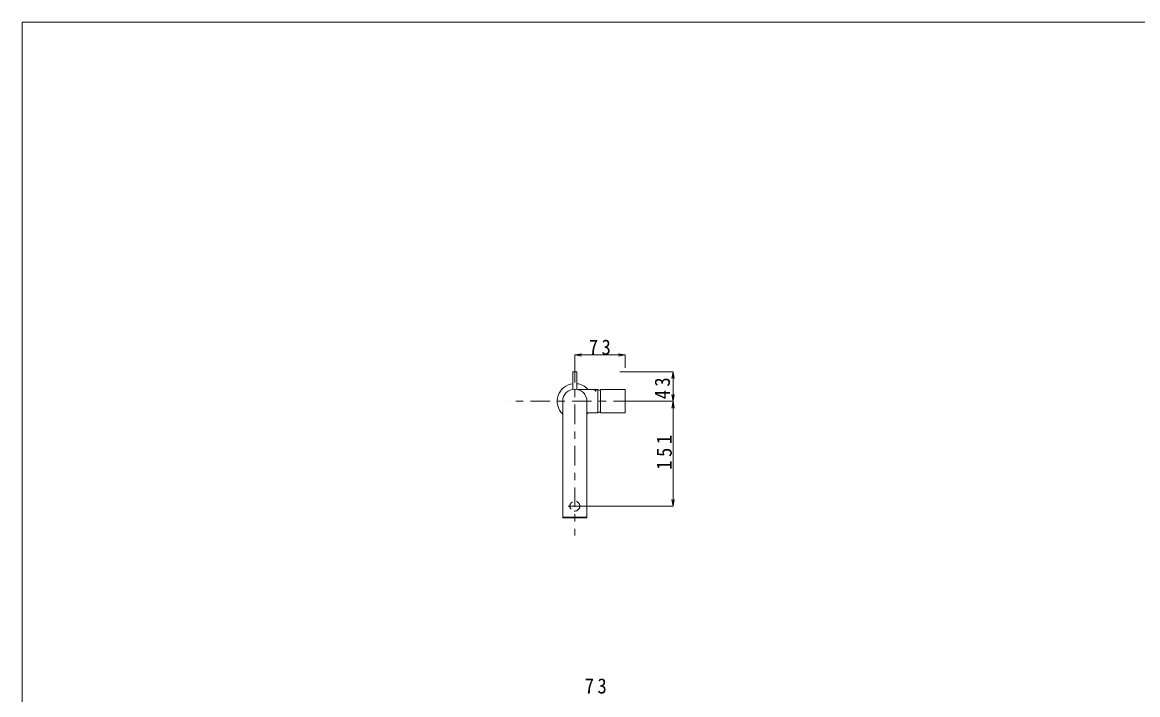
# Model space of a CAD drawing. Units: millimetres, scale not verified. Extents: x -1392 to 1350, y -947 to 991.
# Drawn here: x -1392 to 221, y 19 to 991 of the extents above; entities that cross this region are included whole.
import ezdxf

# ---------------------------------------------------------------- set-up
doc = ezdxf.new("R2010")
doc.units = ezdxf.units.MM
doc.header["$LTSCALE"] = 10
doc.linetypes.add('DASHED1', pattern=[1.8, 1.2, -0.6])
doc.linetypes.add('USER1', pattern=[5.997221, 2.822222, -1.058333, 1.058333, -1.058333])
for name, color, linetype, lineweight in [('0-0_0', 7, 'Continuous', 5), ('0-1_レイヤー_1', 7, 'Continuous', 5), ('F-0', 7, 'Continuous', 5)]:
    doc.layers.add(name, color=color, linetype=linetype, lineweight=lineweight)
doc.styles.add('ＭＳ ゴシック', font='')
doc.styles.get('ＭＳ ゴシック').set_extended_font_data('MS Gothic')

msp = doc.modelspace()

# ---------------------------------------------------------------- linework, layer by layer
at = {"layer": '0-0_0'}
for p, q in [((-595.27, 460.54), (-595.27, 485.34)), ((-594.77, 485.84), (-590.27, 485.84)), ((-589.78, 460.54), (-589.78, 485.34)), ((-588.36, 460.25), (-559.96, 460.25)), ((-563.47, 458.49), (-563.47, 458.5)), ((-559.46, 426.67), (-559.46, 460.01)), ((-559.46, 460.01), (-559.15, 460.01)), ((-559.15, 460.01), (-559.15, 443.28)), ((-555.59, 460.06), (-555.59, 426.5)), ((-555.39, 460.25), (-520.32, 460.25)), ((-519.52, 459.46), (-519.52, 427.09)), ((-610.05, 275.56), (-610.05, 443.22)), ((-574.99, 275.56), (-574.99, 443.22)), ((-559.15, 426.67), (-559.15, 443.27)), ((-559.96, 426.3), (-574.99, 426.3)), ((-569.84, 426.3), (-570.49, 426.3)), ((-559.46, 426.67), (-559.15, 426.67)), ((-555.39, 426.3), (-548.97, 426.3)), ((-547.3, 426.55), (-547.24, 426.56)), ((-546.43, 426.62), (-546.3, 426.63)), ((-546.04, 426.64), (-545.9, 426.64)), ((-545.3, 426.64), (-545.23, 426.64)), ((-545.23, 426.64), (-545.1, 426.64)), ((-542.2, 426.3), (-542.19, 426.3)), ((-542.19, 426.3), (-520.32, 426.3)), ((-574.99, 275.5), (-610.05, 275.5)), ((-575.99, 274.56), (-609.05, 274.56))]:
    msp.add_line(p, q, dxfattribs=at)
at = {"layer": '0-0_0', "linetype": 'USER1'}
for p, q in [((-592.52, 498.45), (-592.52, 248.92)), ((-508.37, 443.22), (-688.48, 443.22))]:
    msp.add_line(p, q, dxfattribs=at)
at = {"layer": '0-0_0'}
for points in [[(-594.77, 485.84), (-594.96, 485.8), (-595.12, 485.69), (-595.23, 485.53), (-595.27, 485.33)], [(-589.78, 485.33), (-589.82, 485.53), (-589.92, 485.69), (-590.08, 485.8), (-590.27, 485.84)], [(-570.74, 460.26), (-570.54, 460.26), (-570.47, 460.25)], [(-563.47, 458.5), (-563.47, 458.53), (-563.47, 458.54), (-563.47, 458.55), (-563.47, 458.55), (-563.46, 458.56), (-563.46, 458.56), (-563.46, 458.56), (-563.46, 458.57), (-563.46, 458.57), (-563.46, 458.58), (-563.46, 458.58), (-563.46, 458.59), (-563.46, 458.59), (-563.46, 458.6), (-563.45, 458.6), (-563.45, 458.6), (-563.45, 458.61), (-563.45, 458.61), (-563.44, 458.62), (-563.44, 458.62), (-563.44, 458.63), (-563.44, 458.63), (-563.44, 458.63), (-563.43, 458.64), (-563.43, 458.65), (-563.43, 458.65), (-563.43, 458.65), (-563.42, 458.66), (-563.42, 458.66), (-563.42, 458.67), (-563.42, 458.67), (-563.41, 458.68), (-563.39, 458.69), (-563.39, 458.7), (-563.38, 458.71), (-563.37, 458.72), (-563.37, 458.72), (-563.36, 458.73), (-563.36, 458.73)], [(-563.35, 458.27), (-563.35, 458.28), (-563.36, 458.28), (-563.37, 458.29), (-563.37, 458.29), (-563.38, 458.3), (-563.38, 458.3), (-563.39, 458.31), (-563.39, 458.32), (-563.4, 458.32), (-563.4, 458.33), (-563.41, 458.34), (-563.41, 458.34), (-563.41, 458.34), (-563.42, 458.35), (-563.42, 458.36), (-563.42, 458.36), (-563.43, 458.37), (-563.43, 458.38), (-563.43, 458.38), (-563.44, 458.39), (-563.44, 458.39), (-563.44, 458.4), (-563.44, 458.4), (-563.45, 458.41), (-563.45, 458.41), (-563.45, 458.41), (-563.45, 458.42), (-563.45, 458.42), (-563.46, 458.43), (-563.46, 458.43), (-563.46, 458.43), (-563.46, 458.45), (-563.46, 458.45), (-563.46, 458.46), (-563.46, 458.46), (-563.46, 458.47), (-563.47, 458.47), (-563.47, 458.48), (-563.47, 458.49)], [(-563.36, 458.73), (-563.35, 458.73), (-563.34, 458.74), (-563.33, 458.75), (-563.33, 458.76), (-563.32, 458.76), (-563.32, 458.76), (-563.31, 458.77), (-563.3, 458.77), (-563.3, 458.78), (-563.29, 458.78), (-563.29, 458.78), (-563.28, 458.79), (-563.28, 458.79), (-563.27, 458.8), (-563.26, 458.8), (-563.26, 458.8), (-563.25, 458.8), (-563.24, 458.81), (-563.24, 458.81), (-563.23, 458.82), (-563.22, 458.82), (-563.22, 458.82), (-563.21, 458.82), (-563.2, 458.83), (-563.2, 458.83), (-563.19, 458.84), (-563.18, 458.84), (-563.17, 458.84), (-563.16, 458.85), (-563.16, 458.85), (-563.15, 458.85), (-563.14, 458.86), (-563.13, 458.86), (-563.13, 458.86), (-563.12, 458.86), (-563.11, 458.87), (-563.1, 458.87), (-563.09, 458.87), (-563.09, 458.88)], [(-563.08, 458.1), (-563.09, 458.1), (-563.09, 458.1), (-563.1, 458.11), (-563.11, 458.11), (-563.11, 458.11), (-563.12, 458.12), (-563.13, 458.12), (-563.13, 458.12), (-563.14, 458.13), (-563.15, 458.13), (-563.15, 458.13), (-563.16, 458.14), (-563.17, 458.14), (-563.18, 458.15), (-563.18, 458.15), (-563.19, 458.15), (-563.2, 458.16), (-563.2, 458.16), (-563.21, 458.17), (-563.22, 458.17), (-563.23, 458.17), (-563.23, 458.18), (-563.24, 458.18), (-563.24, 458.19), (-563.25, 458.19), (-563.26, 458.2), (-563.27, 458.21), (-563.28, 458.21), (-563.28, 458.21), (-563.3, 458.22), (-563.3, 458.23), (-563.31, 458.23), (-563.31, 458.23), (-563.32, 458.24), (-563.32, 458.24), (-563.33, 458.25), (-563.34, 458.26), (-563.34, 458.27), (-563.35, 458.27)], [(-563.09, 458.88), (-563.08, 458.88), (-563.06, 458.89), (-563.05, 458.89), (-563.04, 458.89), (-563.03, 458.89), (-563.01, 458.9), (-563, 458.9), (-562.99, 458.91), (-562.98, 458.91), (-562.97, 458.91), (-562.96, 458.91), (-562.95, 458.91), (-562.94, 458.92), (-562.94, 458.92), (-562.93, 458.92), (-562.92, 458.92), (-562.91, 458.93), (-562.89, 458.93), (-562.89, 458.93), (-562.87, 458.93), (-562.86, 458.93), (-562.85, 458.93), (-562.84, 458.94), (-562.82, 458.94), (-562.81, 458.94), (-562.79, 458.94), (-562.78, 458.95), (-562.76, 458.95), (-562.75, 458.95), (-562.73, 458.95), (-562.72, 458.95), (-562.69, 458.95), (-562.68, 458.96), (-562.63, 458.96), (-562.62, 458.96), (-562.52, 458.96), (-562.51, 458.97), (-562.43, 458.97), (-562.42, 458.96)], [(-562.73, 458), (-562.75, 458), (-562.76, 458.01), (-562.77, 458.01), (-562.78, 458.01), (-562.79, 458.01), (-562.8, 458.02), (-562.81, 458.02), (-562.82, 458.02), (-562.82, 458.02), (-562.83, 458.02), (-562.84, 458.02), (-562.85, 458.03), (-562.86, 458.03), (-562.87, 458.03), (-562.87, 458.03), (-562.88, 458.04), (-562.9, 458.04), (-562.91, 458.04), (-562.92, 458.04), (-562.94, 458.05), (-562.94, 458.05), (-562.95, 458.05), (-562.96, 458.06), (-562.97, 458.06), (-562.98, 458.06), (-562.99, 458.06), (-562.99, 458.07), (-563, 458.07), (-563.01, 458.07), (-563.02, 458.08), (-563.03, 458.08), (-563.03, 458.08), (-563.04, 458.08), (-563.05, 458.08), (-563.05, 458.09), (-563.06, 458.09), (-563.07, 458.09), (-563.08, 458.1), (-563.08, 458.1)], [(-562.05, 458.04), (-562.06, 458.03), (-562.07, 458.03), (-562.08, 458.03), (-562.09, 458.03), (-562.1, 458.02), (-562.11, 458.02), (-562.11, 458.02), (-562.12, 458.02), (-562.13, 458.02), (-562.14, 458.02), (-562.15, 458.01), (-562.16, 458.01), (-562.17, 458.01), (-562.18, 458.01), (-562.19, 458), (-562.2, 458), (-562.2, 458), (-562.22, 458), (-562.23, 458), (-562.26, 458), (-562.27, 457.99), (-562.3, 457.99), (-562.31, 457.99), (-562.35, 457.99), (-562.36, 457.98), (-562.43, 457.98), (-562.44, 457.98), (-562.5, 457.98), (-562.51, 457.98), (-562.57, 457.98), (-562.58, 457.99), (-562.63, 457.99), (-562.64, 457.99), (-562.67, 457.99), (-562.68, 458), (-562.69, 458), (-562.7, 458), (-562.72, 458), (-562.73, 458)], [(-562.42, 458.96), (-562.31, 458.96), (-562.3, 458.96), (-562.25, 458.96), (-562.25, 458.95), (-562.22, 458.95), (-562.21, 458.95), (-562.18, 458.95), (-562.17, 458.95), (-562.15, 458.95), (-562.14, 458.94), (-562.12, 458.94), (-562.11, 458.94), (-562.09, 458.94), (-562.09, 458.93), (-562.08, 458.93), (-562.07, 458.93), (-562.06, 458.93), (-562.05, 458.93), (-562.04, 458.93), (-562.03, 458.92), (-562.02, 458.92), (-562.02, 458.92), (-562, 458.92), (-561.99, 458.91), (-561.97, 458.91), (-561.96, 458.91), (-561.95, 458.91), (-561.94, 458.9), (-561.92, 458.9), (-561.9, 458.89), (-561.9, 458.89), (-561.89, 458.89), (-561.88, 458.89), (-561.87, 458.88), (-561.86, 458.88), (-561.86, 458.88), (-561.85, 458.87), (-561.84, 458.87), (-561.83, 458.87)], [(-561.66, 458.21), (-561.66, 458.21), (-561.67, 458.2), (-561.68, 458.19), (-561.68, 458.19), (-561.69, 458.19), (-561.7, 458.18), (-561.71, 458.18), (-561.71, 458.17), (-561.74, 458.16), (-561.75, 458.15), (-561.76, 458.15), (-561.76, 458.15), (-561.77, 458.14), (-561.78, 458.14), (-561.78, 458.13), (-561.8, 458.13), (-561.81, 458.12), (-561.81, 458.12), (-561.82, 458.12), (-561.83, 458.11), (-561.85, 458.1), (-561.86, 458.1), (-561.87, 458.09), (-561.88, 458.09), (-561.92, 458.07), (-561.93, 458.07), (-561.93, 458.07), (-561.94, 458.06), (-561.95, 458.06), (-561.96, 458.06), (-561.97, 458.06), (-561.98, 458.06), (-561.99, 458.05), (-562, 458.05), (-562.01, 458.04), (-562.02, 458.04), (-562.03, 458.04), (-562.04, 458.04), (-562.05, 458.04)], [(-561.83, 458.87), (-561.82, 458.87), (-561.81, 458.86), (-561.8, 458.86), (-561.79, 458.86), (-561.78, 458.85), (-561.78, 458.85), (-561.77, 458.85), (-561.77, 458.84), (-561.75, 458.84), (-561.74, 458.84), (-561.74, 458.83), (-561.73, 458.83), (-561.72, 458.82), (-561.71, 458.82), (-561.71, 458.82), (-561.7, 458.82), (-561.7, 458.81), (-561.69, 458.81), (-561.68, 458.8), (-561.68, 458.8), (-561.67, 458.8), (-561.67, 458.8), (-561.66, 458.79), (-561.65, 458.79), (-561.65, 458.78), (-561.64, 458.78), (-561.64, 458.78), (-561.63, 458.77), (-561.62, 458.77), (-561.62, 458.76), (-561.61, 458.76), (-561.61, 458.76), (-561.59, 458.74), (-561.58, 458.73), (-561.58, 458.73), (-561.57, 458.73), (-561.57, 458.72), (-561.54, 458.69), (-561.53, 458.69)], [(-561.48, 458.43), (-561.49, 458.42), (-561.49, 458.42), (-561.49, 458.41), (-561.49, 458.41), (-561.49, 458.41), (-561.49, 458.4), (-561.5, 458.4), (-561.5, 458.39), (-561.5, 458.39), (-561.5, 458.38), (-561.5, 458.38), (-561.51, 458.37), (-561.51, 458.36), (-561.52, 458.36), (-561.52, 458.35), (-561.52, 458.34), (-561.53, 458.34), (-561.53, 458.34), (-561.54, 458.33), (-561.54, 458.32), (-561.55, 458.31), (-561.56, 458.3), (-561.56, 458.3), (-561.57, 458.29), (-561.57, 458.29), (-561.58, 458.28), (-561.58, 458.28), (-561.59, 458.27), (-561.59, 458.26), (-561.6, 458.26), (-561.6, 458.26), (-561.61, 458.25), (-561.61, 458.25), (-561.62, 458.24), (-561.63, 458.23), (-561.64, 458.23), (-561.64, 458.22), (-561.65, 458.22), (-561.66, 458.21)], [(-561.53, 458.69), (-561.53, 458.68), (-561.52, 458.67), (-561.52, 458.67), (-561.52, 458.67), (-561.51, 458.66), (-561.51, 458.65), (-561.5, 458.64), (-561.5, 458.63), (-561.5, 458.63), (-561.49, 458.63), (-561.49, 458.62), (-561.49, 458.62), (-561.49, 458.61), (-561.49, 458.61), (-561.48, 458.6), (-561.48, 458.6), (-561.48, 458.6), (-561.48, 458.59), (-561.48, 458.58), (-561.48, 458.58), (-561.47, 458.57), (-561.47, 458.57), (-561.47, 458.56), (-561.47, 458.55), (-561.47, 458.55), (-561.47, 458.54), (-561.47, 458.54), (-561.47, 458.49), (-561.47, 458.48), (-561.47, 458.48), (-561.47, 458.47), (-561.47, 458.47), (-561.47, 458.46), (-561.47, 458.46), (-561.47, 458.45), (-561.48, 458.44), (-561.48, 458.43), (-561.48, 458.43), (-561.48, 458.43)], [(-559.47, 459.86), (-559.54, 460.02), (-559.65, 460.14), (-559.79, 460.23), (-559.96, 460.25)], [(-555.58, 458.19), (-556.44, 458.72), (-557.31, 459.2), (-558.22, 459.63), (-559.15, 460.01)], [(-555.39, 460.25), (-555.46, 460.24), (-555.53, 460.2), (-555.57, 460.13), (-555.59, 460.06)], [(-519.52, 459.46), (-519.58, 459.77), (-519.76, 460.02), (-520.01, 460.19), (-520.32, 460.25)], [(-559.96, 426.3), (-559.78, 426.33), (-559.63, 426.43), (-559.52, 426.56), (-559.46, 426.74)], [(-559.15, 426.67), (-559.12, 426.68), (-559.11, 426.68), (-559.09, 426.69), (-559.08, 426.69), (-559.07, 426.7), (-559.05, 426.71), (-559.04, 426.71), (-559.02, 426.72), (-559.01, 426.72), (-559, 426.73), (-558.98, 426.74), (-558.97, 426.74), (-558.95, 426.74), (-558.94, 426.75), (-558.93, 426.76), (-558.91, 426.76), (-558.9, 426.77), (-558.88, 426.77), (-558.87, 426.78), (-558.85, 426.78), (-558.84, 426.79), (-558.83, 426.8), (-558.81, 426.8), (-558.8, 426.8), (-558.78, 426.81), (-558.77, 426.82), (-558.76, 426.82), (-558.74, 426.83), (-558.73, 426.83), (-558.71, 426.84), (-558.7, 426.84), (-558.69, 426.85), (-558.67, 426.86), (-558.66, 426.87), (-558.64, 426.87), (-558.64, 426.84), (-558.64, 426.8), (-558.64, 426.78), (-558.64, 426.74)], [(-558.64, 426.75), (-557.85, 427.09), (-557.07, 427.48), (-556.32, 427.9), (-555.58, 428.36)], [(-555.59, 426.5), (-555.57, 426.42), (-555.53, 426.36), (-555.46, 426.31), (-555.38, 426.3)], [(-548.97, 426.3), (-548.94, 426.3), (-548.93, 426.3)], [(-548.93, 426.3), (-548.92, 426.3), (-548.91, 426.3), (-548.9, 426.31), (-548.89, 426.31)], [(-548.92, 426.3), (-548.9, 426.31), (-548.88, 426.31), (-548.84, 426.32), (-548.74, 426.34)], [(-548.76, 426.33), (-548.71, 426.34), (-548.69, 426.34), (-548.66, 426.35), (-548.6, 426.36), (-548.58, 426.37), (-548.55, 426.37), (-548.51, 426.38), (-548.48, 426.38), (-548.44, 426.39), (-548.41, 426.39), (-548.37, 426.4), (-548.33, 426.41), (-548.29, 426.41), (-548.26, 426.42)], [(-548.55, 426.37), (-548.51, 426.38), (-548.48, 426.39), (-548.44, 426.39), (-548.41, 426.4), (-548.37, 426.41), (-548.33, 426.41), (-548.29, 426.42), (-548.26, 426.42)], [(-548.26, 426.42), (-548.21, 426.43), (-548.17, 426.44), (-548.13, 426.44), (-548.08, 426.45)], [(-548.08, 426.45), (-548.04, 426.46), (-547.99, 426.47), (-547.94, 426.47), (-547.9, 426.48), (-547.84, 426.49), (-547.79, 426.49), (-547.74, 426.5), (-547.69, 426.5), (-547.64, 426.51), (-547.58, 426.52), (-547.53, 426.52), (-547.47, 426.53), (-547.42, 426.54), (-547.3, 426.55)], [(-547.9, 426.48), (-547.85, 426.48), (-547.79, 426.49)], [(-547.74, 426.5), (-547.69, 426.5), (-547.64, 426.51), (-547.58, 426.52), (-547.53, 426.52), (-547.48, 426.53), (-547.42, 426.54), (-547.36, 426.54)], [(-547.36, 426.54), (-547.3, 426.55), (-547.24, 426.56)], [(-547.24, 426.56), (-547.18, 426.56), (-547.12, 426.57), (-547.06, 426.58), (-547, 426.58)], [(-547, 426.58), (-546.94, 426.58), (-546.82, 426.59), (-546.75, 426.6)], [(-546.76, 426.6), (-546.69, 426.6), (-546.56, 426.61), (-546.5, 426.62)], [(-546.5, 426.62), (-546.43, 426.62), (-546.24, 426.63), (-546.17, 426.63), (-546.1, 426.63), (-546.04, 426.64)], [(-546.24, 426.63), (-546.17, 426.63), (-546.04, 426.64)], [(-545.9, 426.64), (-545.84, 426.64), (-545.3, 426.64), (-545.23, 426.64)], [(-545.1, 426.64), (-544.96, 426.63), (-544.9, 426.63)], [(-544.9, 426.63), (-544.83, 426.63), (-544.7, 426.62), (-544.64, 426.62), (-544.38, 426.6)], [(-544.38, 426.6), (-544.32, 426.59), (-544.19, 426.58), (-544.13, 426.58), (-544.07, 426.57), (-543.95, 426.56)], [(-544.01, 426.57), (-543.95, 426.56), (-543.89, 426.56)], [(-543.95, 426.56), (-543.89, 426.56), (-543.83, 426.55), (-543.78, 426.54), (-543.72, 426.54), (-543.66, 426.53)], [(-543.66, 426.53), (-543.61, 426.52), (-543.55, 426.52), (-543.5, 426.51), (-543.44, 426.5)], [(-543.44, 426.5), (-543.39, 426.5), (-543.34, 426.49), (-543.29, 426.48), (-543.24, 426.47)], [(-543.24, 426.48), (-543.19, 426.47), (-543.15, 426.46), (-543.1, 426.46), (-543.05, 426.45), (-543.01, 426.44), (-542.96, 426.44), (-542.92, 426.43), (-542.88, 426.42), (-542.84, 426.42), (-542.8, 426.41), (-542.76, 426.4), (-542.72, 426.4)], [(-543.01, 426.44), (-542.96, 426.44), (-542.92, 426.43), (-542.88, 426.42), (-542.84, 426.42), (-542.8, 426.41), (-542.76, 426.41), (-542.72, 426.4), (-542.69, 426.39), (-542.66, 426.39), (-542.62, 426.38), (-542.59, 426.37), (-542.56, 426.37), (-542.53, 426.37), (-542.5, 426.36), (-542.47, 426.35)], [(-542.59, 426.37), (-542.56, 426.37), (-542.53, 426.36), (-542.5, 426.36), (-542.47, 426.35), (-542.45, 426.34), (-542.37, 426.33)], [(-542.39, 426.34), (-542.34, 426.33), (-542.32, 426.32), (-542.29, 426.32)], [(-542.3, 426.32), (-542.27, 426.31), (-542.23, 426.3), (-542.2, 426.3)], [(-542.23, 426.31), (-542.22, 426.3), (-542.21, 426.3), (-542.2, 426.3)], [(-520.32, 426.3), (-520.01, 426.36), (-519.76, 426.53), (-519.58, 426.78), (-519.52, 427.09)]]:
    msp.add_lwpolyline(points, dxfattribs=at)
for centre, radius, start, end in [((-592.52, 443.22), 25.55, 96.16994, 226.66457), ((-592.52, 443.22), 25.55, 41.81159, 83.83005), ((-592.52, 443.22), 25.55, 313.33543, 318.49627), ((-609.05, 275.56), 1, 180, 270), ((-575.99, 275.56), 1, 270, 0)]:
    msp.add_arc(centre, radius, start, end, dxfattribs=at)
at = {"layer": '0-1_レイヤー_1'}
for p, q in [((-592.52, 510.12), (-582.67, 511.86)), ((-592.52, 510.12), (-519.52, 510.12)), ((-592.52, 510.12), (-582.67, 508.39)), ((-592.52, 510.12), (-592.52, 491.35)), ((-519.52, 510.12), (-529.37, 511.86)), ((-519.52, 510.12), (-529.37, 508.39)), ((-519.52, 510.12), (-519.52, 491.35)), ((-450.46, 485.84), (-527.25, 485.84)), ((-450.46, 485.84), (-452.2, 475.99)), ((-450.46, 485.84), (-448.73, 475.99)), ((-450.46, 485.84), (-450.46, 443.22)), ((-450.46, 443.22), (-452.2, 453.07)), ((-450.46, 443.22), (-448.73, 453.07)), ((-450.46, 443.22), (-508.37, 443.22)), ((-450.46, 443.22), (-452.2, 433.38)), ((-450.46, 443.22), (-448.73, 433.38)), ((-450.46, 291.52), (-452.2, 301.37)), ((-450.46, 291.52), (-448.73, 301.37))]:
    msp.add_line(p, q, dxfattribs=at)
msp.add_lwpolyline([(-450.46, 443.22), (-450.46, 291.52), (-601.92, 291.52)], dxfattribs=at)
at = {"layer": '0-1_レイヤー_1', "linetype": 'DASHED1'}
msp.add_circle((-592.52, 291.52), 7.16, dxfattribs=at)
at = {"layer": '0-1_レイヤー_1'}
msp.add_arc((-592.52, 443.22), 17.53, 0, 180, dxfattribs=at)
at = {"layer": 'F-0'}
msp.add_lwpolyline([(-1391.5, 991.14), (1350.16, 991.14), (1350.16, -947.41), (-1391.5, -947.41)], close=True, dxfattribs=at)

# ---------------------------------------------------------------- texts
at = {"layer": '0-1_レイヤー_1', "char_height": 21.99, "attachment_point": 7, "style": 'ＭＳ ゴシック'}
for insert in [(-572.27, 510.12), (-578.16, 20.21)]:
    msp.add_mtext('\\T1.36;\\W0.9;73', dxfattribs=dict(at, insert=insert))
at = {"layer": '0-1_レイヤー_1', "char_height": 21.99, "attachment_point": 7, "rotation": 90, "style": 'ＭＳ ゴシック'}
for s, insert in [('\\T1.36;\\W0.9;43', (-454.69, 446.01)), ('\\T1.38;\\W0.9;151', (-452.08, 344.05))]:
    msp.add_mtext(s, dxfattribs=dict(at, insert=insert))

doc.saveas('drawing.dxf')
